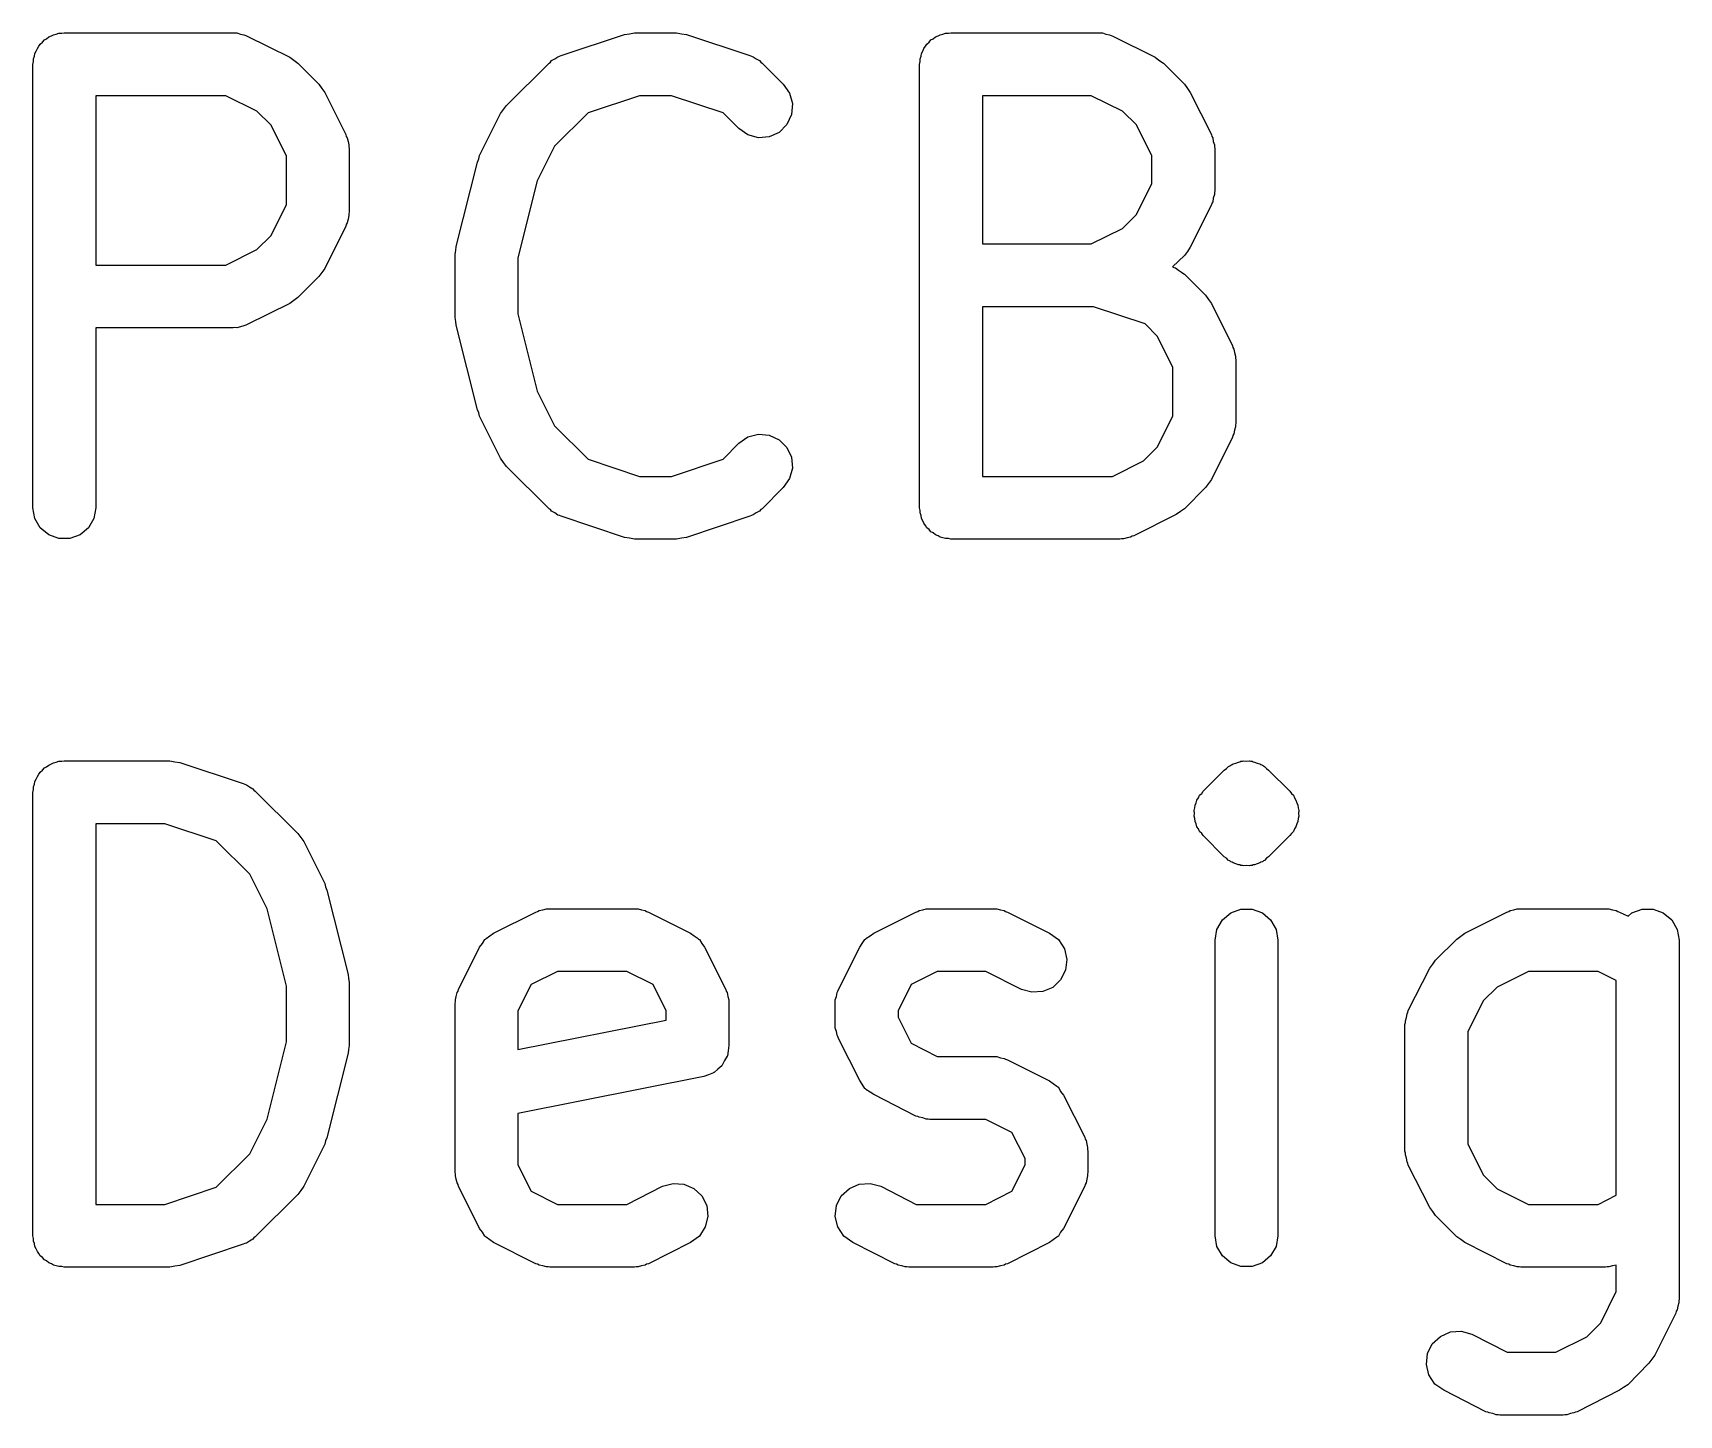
# Model space of a CAD drawing. Extents: x 95 to 242, y -111 to -101.
# Drawn here: x 195.463 to 199.919, y -107.582 to -103.842 of the extents above; entities that cross this region are included whole.
import ezdxf

# ---------------------------------------------------------------- set-up
doc = ezdxf.new("R2010")
doc.units = 0
doc.header["$MEASUREMENT"] = 0
doc.layers.add('BLACK', color=7, linetype='CONTINUOUS')

msp = doc.modelspace()

# ---------------------------------------------------------------- linework, layer by layer
at = {"layer": 'Black'}
for p, q in [((195.483, -103.872), (195.489, -103.867)), ((195.489, -103.867), (195.494, -103.861)), ((195.494, -103.861), (195.5, -103.858)), ((195.5, -103.858), (195.506, -103.853)), ((195.506, -103.853), (195.513, -103.85)), ((195.513, -103.85), (195.519, -103.847)), ((195.519, -103.847), (195.526, -103.845)), ((195.526, -103.845), (195.533, -103.843)), ((195.533, -103.843), (195.541, -103.843)), ((195.541, -103.843), (195.548, -103.842)), ((195.548, -103.842), (196.005, -103.842)), ((196.005, -103.842), (196.01, -103.842)), ((196.01, -103.842), (196.015, -103.842)), ((196.015, -103.842), (196.025, -103.845)), ((196.025, -103.845), (196.034, -103.847)), ((196.034, -103.847), (196.039, -103.849)), ((196.039, -103.849), (196.043, -103.851)), ((196.043, -103.851), (196.158, -103.908)), ((196.893, -103.903), (197.064, -103.846)), ((197.064, -103.846), (197.078, -103.844)), ((197.078, -103.844), (197.091, -103.842)), ((197.091, -103.842), (197.205, -103.842)), ((197.205, -103.842), (197.219, -103.844)), ((197.219, -103.844), (197.232, -103.846)), ((197.232, -103.846), (197.404, -103.903)), ((197.883, -103.872), (197.889, -103.867)), ((197.889, -103.867), (197.894, -103.861)), ((197.894, -103.861), (197.9, -103.858)), ((197.9, -103.858), (197.906, -103.853)), ((197.906, -103.853), (197.913, -103.85)), ((197.913, -103.85), (197.919, -103.847)), ((197.919, -103.847), (197.926, -103.845)), ((197.926, -103.845), (197.933, -103.843)), ((197.933, -103.843), (197.941, -103.843)), ((197.941, -103.843), (197.948, -103.842)), ((197.948, -103.842), (198.348, -103.842)), ((198.348, -103.842), (198.353, -103.842)), ((198.353, -103.842), (198.358, -103.842)), ((198.358, -103.842), (198.367, -103.845)), ((198.367, -103.845), (198.377, -103.847)), ((198.377, -103.847), (198.382, -103.849)), ((198.382, -103.849), (198.386, -103.851)), ((198.386, -103.851), (198.501, -103.908)), ((195.465, -103.912), (195.467, -103.905)), ((195.465, -103.919), (195.465, -103.912)), ((195.467, -103.905), (195.468, -103.898)), ((195.468, -103.898), (195.472, -103.891)), ((195.472, -103.891), (195.475, -103.884)), ((195.475, -103.884), (195.479, -103.878)), ((195.479, -103.878), (195.483, -103.872)), ((196.158, -103.908), (196.169, -103.916)), ((196.867, -103.917), (196.876, -103.912)), ((196.876, -103.912), (196.884, -103.907)), ((196.884, -103.907), (196.888, -103.905)), ((196.888, -103.905), (196.893, -103.903)), ((197.404, -103.903), (197.408, -103.905)), ((197.408, -103.905), (197.413, -103.907)), ((197.413, -103.907), (197.421, -103.912)), ((197.421, -103.912), (197.43, -103.917)), ((197.865, -103.912), (197.867, -103.905)), ((197.865, -103.919), (197.865, -103.912)), ((197.867, -103.905), (197.868, -103.898)), ((197.868, -103.898), (197.872, -103.891)), ((197.872, -103.891), (197.875, -103.884)), ((197.875, -103.884), (197.879, -103.878)), ((197.879, -103.878), (197.883, -103.872)), ((198.501, -103.908), (198.511, -103.916)), ((195.463, -103.927), (195.465, -103.919)), ((195.463, -105.127), (195.463, -103.927)), ((196.169, -103.916), (196.18, -103.924)), ((196.18, -103.924), (196.237, -103.981)), ((196.745, -104.038), (196.86, -103.924)), ((196.86, -103.924), (196.864, -103.921)), ((196.864, -103.921), (196.867, -103.917)), ((197.43, -103.917), (197.433, -103.921)), ((197.433, -103.921), (197.437, -103.924)), ((197.437, -103.924), (197.494, -103.981)), ((197.863, -103.927), (197.865, -103.919)), ((197.863, -105.127), (197.863, -103.927)), ((198.511, -103.916), (198.523, -103.924)), ((198.523, -103.924), (198.58, -103.981)), ((196.237, -103.981), (196.245, -103.992)), ((196.245, -103.992), (196.253, -104.003)), ((196.253, -104.003), (196.31, -104.117)), ((197.494, -103.981), (197.511, -104.005)), ((198.58, -103.981), (198.588, -103.992)), ((198.588, -103.992), (198.596, -104.003)), ((198.596, -104.003), (198.653, -104.117)), ((195.633, -104.012), (195.633, -104.47)), ((195.985, -104.012), (195.633, -104.012)), ((196.069, -104.054), (195.985, -104.012)), ((196.737, -104.049), (196.745, -104.038)), ((197.105, -104.012), (196.966, -104.058)), ((197.192, -104.012), (197.105, -104.012)), ((197.331, -104.058), (197.192, -104.012)), ((197.511, -104.005), (197.519, -104.033)), ((197.519, -104.033), (197.516, -104.063)), ((198.033, -104.012), (198.033, -104.413)), ((198.328, -104.012), (198.033, -104.012)), ((198.412, -104.054), (198.328, -104.012)), ((196.107, -104.091), (196.069, -104.054)), ((196.149, -104.175), (196.107, -104.091)), ((196.672, -104.174), (196.729, -104.06)), ((196.729, -104.06), (196.737, -104.049)), ((196.966, -104.058), (196.875, -104.148)), ((197.374, -104.101), (197.331, -104.058)), ((197.504, -104.09), (197.483, -104.111)), ((197.516, -104.063), (197.504, -104.09)), ((198.45, -104.091), (198.412, -104.054)), ((198.492, -104.175), (198.45, -104.091)), ((196.31, -104.117), (196.311, -104.122)), ((196.311, -104.122), (196.314, -104.126)), ((196.314, -104.126), (196.316, -104.136)), ((196.316, -104.136), (196.318, -104.145)), ((197.398, -104.118), (197.374, -104.101)), ((197.427, -104.126), (197.398, -104.118)), ((197.456, -104.123), (197.427, -104.126)), ((197.483, -104.111), (197.456, -104.123)), ((198.653, -104.117), (198.654, -104.122)), ((198.654, -104.122), (198.657, -104.126)), ((198.657, -104.126), (198.658, -104.136)), ((198.658, -104.136), (198.661, -104.145)), ((196.149, -104.307), (196.149, -104.175)), ((196.318, -104.145), (196.318, -104.15)), ((196.318, -104.15), (196.319, -104.155)), ((196.319, -104.155), (196.319, -104.327)), ((196.67, -104.183), (196.672, -104.174)), ((196.875, -104.148), (196.828, -104.242)), ((198.492, -104.249), (198.492, -104.175)), ((198.661, -104.145), (198.661, -104.15)), ((198.661, -104.15), (198.662, -104.155)), ((198.662, -104.155), (198.662, -104.269)), ((196.609, -104.42), (196.666, -104.192)), ((196.666, -104.192), (196.67, -104.183)), ((196.828, -104.242), (196.776, -104.451)), ((198.45, -104.333), (198.492, -104.249)), ((198.662, -104.269), (198.661, -104.274)), ((196.107, -104.391), (196.149, -104.307)), ((198.653, -104.307), (198.596, -104.422)), ((198.654, -104.303), (198.653, -104.307)), ((198.657, -104.299), (198.654, -104.303)), ((198.658, -104.289), (198.657, -104.299)), ((198.661, -104.279), (198.658, -104.289)), ((198.661, -104.274), (198.661, -104.279)), ((196.314, -104.356), (196.311, -104.36)), ((196.316, -104.346), (196.314, -104.356)), ((196.318, -104.336), (196.316, -104.346)), ((196.319, -104.327), (196.318, -104.331)), ((196.318, -104.331), (196.318, -104.336)), ((198.412, -104.371), (198.45, -104.333)), ((196.069, -104.428), (196.107, -104.391)), ((196.31, -104.365), (196.253, -104.479)), ((196.311, -104.36), (196.31, -104.365)), ((198.328, -104.413), (198.412, -104.371)), ((195.985, -104.47), (196.069, -104.428)), ((196.606, -104.441), (196.608, -104.431)), ((196.606, -104.612), (196.606, -104.441)), ((196.608, -104.431), (196.609, -104.42)), ((198.033, -104.413), (198.328, -104.413)), ((198.58, -104.444), (198.548, -104.475)), ((198.588, -104.433), (198.58, -104.444)), ((198.596, -104.422), (198.588, -104.433)), ((195.633, -104.47), (195.985, -104.47)), ((196.245, -104.49), (196.237, -104.501)), ((196.253, -104.479), (196.245, -104.49)), ((196.776, -104.451), (196.776, -104.602)), ((198.548, -104.475), (198.551, -104.477)), ((198.551, -104.477), (198.556, -104.478)), ((198.556, -104.478), (198.564, -104.484)), ((198.564, -104.484), (198.572, -104.489)), ((198.572, -104.489), (198.576, -104.492)), ((198.576, -104.492), (198.58, -104.495)), ((196.237, -104.501), (196.18, -104.558)), ((198.58, -104.495), (198.637, -104.552)), ((196.158, -104.574), (196.043, -104.631)), ((196.169, -104.566), (196.158, -104.574)), ((196.18, -104.558), (196.169, -104.566)), ((198.637, -104.552), (198.645, -104.563)), ((198.645, -104.563), (198.653, -104.574)), ((198.653, -104.574), (198.71, -104.689)), ((196.608, -104.623), (196.606, -104.612)), ((196.609, -104.633), (196.608, -104.623)), ((196.776, -104.602), (196.828, -104.811)), ((198.033, -104.583), (198.033, -105.042)), ((198.334, -104.583), (198.033, -104.583)), ((198.474, -104.629), (198.334, -104.583)), ((196.005, -104.64), (195.633, -104.64)), ((195.633, -104.64), (195.633, -105.127)), ((196.01, -104.639), (196.005, -104.64)), ((196.015, -104.64), (196.01, -104.639)), ((196.025, -104.637), (196.015, -104.64)), ((196.034, -104.635), (196.025, -104.637)), ((196.039, -104.633), (196.034, -104.635)), ((196.043, -104.631), (196.039, -104.633)), ((196.666, -104.862), (196.609, -104.633)), ((198.507, -104.663), (198.474, -104.629)), ((198.549, -104.747), (198.507, -104.663)), ((198.71, -104.689), (198.711, -104.693)), ((198.711, -104.693), (198.714, -104.698)), ((198.714, -104.698), (198.716, -104.707)), ((198.716, -104.707), (198.718, -104.717)), ((198.549, -104.878), (198.549, -104.747)), ((198.718, -104.717), (198.718, -104.722)), ((198.718, -104.722), (198.719, -104.727)), ((198.719, -104.727), (198.719, -104.898)), ((196.828, -104.811), (196.875, -104.905)), ((196.67, -104.87), (196.666, -104.862)), ((196.672, -104.879), (196.67, -104.87)), ((196.729, -104.993), (196.672, -104.879)), ((198.507, -104.962), (198.549, -104.878)), ((196.875, -104.905), (196.966, -104.995)), ((197.374, -104.952), (197.398, -104.935)), ((197.398, -104.935), (197.427, -104.928)), ((197.427, -104.928), (197.456, -104.93)), ((197.456, -104.93), (197.483, -104.943)), ((198.71, -104.936), (198.653, -105.05)), ((198.711, -104.931), (198.71, -104.936)), ((198.714, -104.927), (198.711, -104.931)), ((198.716, -104.917), (198.714, -104.927)), ((198.718, -104.908), (198.716, -104.917)), ((198.719, -104.898), (198.718, -104.903)), ((198.718, -104.903), (198.718, -104.908)), ((197.331, -104.995), (197.374, -104.952)), ((197.483, -104.943), (197.504, -104.964)), ((197.504, -104.964), (197.516, -104.99)), ((198.469, -105), (198.507, -104.962)), ((196.737, -105.004), (196.729, -104.993)), ((196.745, -105.015), (196.737, -105.004)), ((196.86, -105.13), (196.745, -105.015)), ((196.966, -104.995), (197.105, -105.042)), ((197.192, -105.042), (197.331, -104.995)), ((197.519, -105.02), (197.511, -105.048)), ((197.516, -104.99), (197.519, -105.02)), ((198.385, -105.042), (198.469, -105)), ((197.105, -105.042), (197.192, -105.042)), ((197.494, -105.072), (197.437, -105.13)), ((197.511, -105.048), (197.494, -105.072)), ((198.033, -105.042), (198.385, -105.042)), ((198.637, -105.072), (198.58, -105.13)), ((198.645, -105.061), (198.637, -105.072)), ((198.653, -105.05), (198.645, -105.061)), ((195.468, -105.156), (195.463, -105.127)), ((195.483, -105.181), (195.468, -105.156)), ((195.628, -105.156), (195.613, -105.181)), ((195.633, -105.127), (195.628, -105.156)), ((196.864, -105.132), (196.86, -105.13)), ((196.867, -105.136), (196.864, -105.132)), ((196.876, -105.141), (196.867, -105.136)), ((196.884, -105.147), (196.876, -105.141)), ((196.888, -105.148), (196.884, -105.147)), ((196.893, -105.15), (196.888, -105.148)), ((197.064, -105.207), (196.893, -105.15)), ((197.404, -105.15), (197.232, -105.207)), ((197.408, -105.148), (197.404, -105.15)), ((197.413, -105.146), (197.408, -105.148)), ((197.421, -105.141), (197.413, -105.146)), ((197.43, -105.136), (197.421, -105.141)), ((197.433, -105.132), (197.43, -105.136)), ((197.437, -105.13), (197.433, -105.132)), ((197.865, -105.134), (197.863, -105.127)), ((197.865, -105.141), (197.865, -105.134)), ((197.867, -105.148), (197.865, -105.141)), ((197.868, -105.156), (197.867, -105.148)), ((197.872, -105.162), (197.868, -105.156)), ((198.558, -105.145), (198.443, -105.203)), ((198.569, -105.137), (198.558, -105.145)), ((198.58, -105.13), (198.569, -105.137)), ((195.506, -105.2), (195.483, -105.181)), ((195.533, -105.21), (195.506, -105.2)), ((195.591, -105.2), (195.563, -105.21)), ((195.613, -105.181), (195.591, -105.2)), ((197.875, -105.169), (197.872, -105.162)), ((197.879, -105.175), (197.875, -105.169)), ((197.883, -105.181), (197.879, -105.175)), ((197.889, -105.186), (197.883, -105.181)), ((197.894, -105.192), (197.889, -105.186)), ((197.9, -105.195), (197.894, -105.192)), ((197.906, -105.2), (197.9, -105.195)), ((197.913, -105.203), (197.906, -105.2)), ((197.919, -105.206), (197.913, -105.203)), ((197.926, -105.208), (197.919, -105.206)), ((198.434, -105.206), (198.425, -105.208)), ((198.439, -105.204), (198.434, -105.206)), ((198.443, -105.203), (198.439, -105.204)), ((195.563, -105.21), (195.533, -105.21)), ((197.078, -105.209), (197.064, -105.207)), ((197.091, -105.212), (197.078, -105.209)), ((197.205, -105.212), (197.091, -105.212)), ((197.219, -105.209), (197.205, -105.212)), ((197.232, -105.207), (197.219, -105.209)), ((197.933, -105.21), (197.926, -105.208)), ((197.941, -105.21), (197.933, -105.21)), ((197.948, -105.212), (197.941, -105.21)), ((198.405, -105.212), (197.948, -105.212)), ((198.41, -105.211), (198.405, -105.212)), ((198.415, -105.211), (198.41, -105.211)), ((198.425, -105.208), (198.415, -105.211)), ((195.494, -105.831), (195.5, -105.828)), ((195.5, -105.828), (195.506, -105.823)), ((195.506, -105.823), (195.513, -105.82)), ((195.513, -105.82), (195.519, -105.817)), ((195.519, -105.817), (195.526, -105.815)), ((195.526, -105.815), (195.533, -105.813)), ((195.533, -105.813), (195.541, -105.813)), ((195.541, -105.813), (195.548, -105.812)), ((195.548, -105.812), (195.834, -105.812)), ((195.834, -105.812), (195.847, -105.814)), ((195.847, -105.814), (195.861, -105.816)), ((195.861, -105.816), (196.032, -105.873)), ((198.694, -105.832), (198.699, -105.827)), ((198.699, -105.827), (198.703, -105.825)), ((198.703, -105.825), (198.706, -105.823)), ((198.706, -105.823), (198.709, -105.822)), ((198.709, -105.822), (198.712, -105.82)), ((198.712, -105.82), (198.719, -105.818)), ((198.719, -105.818), (198.726, -105.815)), ((198.726, -105.815), (198.73, -105.814)), ((198.73, -105.814), (198.733, -105.813)), ((198.733, -105.813), (198.737, -105.813)), ((198.737, -105.813), (198.741, -105.812)), ((198.741, -105.812), (198.748, -105.813)), ((198.748, -105.813), (198.756, -105.812)), ((198.756, -105.812), (198.759, -105.813)), ((198.759, -105.813), (198.763, -105.813)), ((198.763, -105.813), (198.766, -105.814)), ((198.766, -105.814), (198.77, -105.815)), ((198.77, -105.815), (198.777, -105.818)), ((198.777, -105.818), (198.784, -105.82)), ((198.784, -105.82), (198.787, -105.822)), ((198.787, -105.822), (198.791, -105.823)), ((198.791, -105.823), (198.794, -105.825)), ((198.794, -105.825), (198.797, -105.827)), ((198.797, -105.827), (198.802, -105.832)), ((195.467, -105.875), (195.468, -105.868)), ((195.468, -105.868), (195.472, -105.861)), ((195.472, -105.861), (195.475, -105.854)), ((195.475, -105.854), (195.479, -105.848)), ((195.479, -105.848), (195.483, -105.842)), ((195.483, -105.842), (195.489, -105.837)), ((195.489, -105.837), (195.494, -105.831)), ((196.032, -105.873), (196.037, -105.875)), ((198.631, -105.894), (198.688, -105.837)), ((198.688, -105.837), (198.694, -105.832)), ((198.802, -105.832), (198.808, -105.837)), ((198.808, -105.837), (198.865, -105.894)), ((195.463, -105.897), (195.465, -105.889)), ((195.463, -107.097), (195.463, -105.897)), ((195.465, -105.882), (195.467, -105.875)), ((195.465, -105.889), (195.465, -105.882)), ((196.037, -105.875), (196.041, -105.877)), ((196.041, -105.877), (196.049, -105.882)), ((196.049, -105.882), (196.058, -105.887)), ((196.058, -105.887), (196.061, -105.891)), ((196.061, -105.891), (196.065, -105.894)), ((196.065, -105.894), (196.18, -106.008)), ((198.612, -105.925), (198.614, -105.918)), ((198.614, -105.918), (198.618, -105.912)), ((198.618, -105.912), (198.621, -105.905)), ((198.621, -105.905), (198.627, -105.9)), ((198.627, -105.9), (198.631, -105.894)), ((198.865, -105.894), (198.87, -105.9)), ((198.87, -105.9), (198.875, -105.905)), ((198.875, -105.905), (198.878, -105.912)), ((198.878, -105.912), (198.882, -105.918)), ((198.882, -105.918), (198.884, -105.925)), ((198.606, -105.946), (198.608, -105.939)), ((198.607, -105.954), (198.606, -105.946)), ((198.606, -105.961), (198.607, -105.954)), ((198.608, -105.968), (198.606, -105.961)), ((198.608, -105.939), (198.609, -105.932)), ((198.609, -105.932), (198.612, -105.925)), ((198.884, -105.925), (198.887, -105.932)), ((198.887, -105.932), (198.888, -105.939)), ((198.888, -105.939), (198.89, -105.946)), ((198.89, -105.961), (198.888, -105.968)), ((198.89, -105.946), (198.889, -105.954)), ((198.889, -105.954), (198.89, -105.961)), ((195.633, -105.982), (195.633, -107.012)), ((195.82, -105.982), (195.633, -105.982)), ((195.959, -106.028), (195.82, -105.982)), ((196.18, -106.008), (196.188, -106.019)), ((198.609, -105.976), (198.608, -105.968)), ((198.612, -105.982), (198.609, -105.976)), ((198.614, -105.99), (198.612, -105.982)), ((198.618, -105.996), (198.614, -105.99)), ((198.621, -106.003), (198.618, -105.996)), ((198.627, -106.008), (198.621, -106.003)), ((198.631, -106.014), (198.627, -106.008)), ((198.87, -106.008), (198.865, -106.014)), ((198.875, -106.003), (198.87, -106.008)), ((198.878, -105.996), (198.875, -106.003)), ((198.882, -105.99), (198.878, -105.996)), ((198.884, -105.982), (198.882, -105.99)), ((198.887, -105.976), (198.884, -105.982)), ((198.888, -105.968), (198.887, -105.976)), ((196.05, -106.118), (195.959, -106.028)), ((196.188, -106.019), (196.196, -106.03)), ((196.196, -106.03), (196.253, -106.144)), ((198.688, -106.071), (198.631, -106.014)), ((198.865, -106.014), (198.808, -106.071)), ((198.694, -106.075), (198.688, -106.071)), ((198.699, -106.081), (198.694, -106.075)), ((198.703, -106.082), (198.699, -106.081)), ((198.706, -106.085), (198.703, -106.082)), ((198.709, -106.086), (198.706, -106.085)), ((198.712, -106.088), (198.709, -106.086)), ((198.719, -106.09), (198.712, -106.088)), ((198.726, -106.093), (198.719, -106.09)), ((198.73, -106.093), (198.726, -106.093)), ((198.733, -106.095), (198.73, -106.093)), ((198.737, -106.095), (198.733, -106.095)), ((198.741, -106.096), (198.737, -106.095)), ((198.748, -106.095), (198.741, -106.096)), ((198.756, -106.096), (198.748, -106.095)), ((198.759, -106.095), (198.756, -106.096)), ((198.763, -106.095), (198.759, -106.095)), ((198.766, -106.093), (198.763, -106.095)), ((198.77, -106.093), (198.766, -106.093)), ((198.777, -106.09), (198.77, -106.093)), ((198.784, -106.088), (198.777, -106.09)), ((198.787, -106.086), (198.784, -106.088)), ((198.791, -106.085), (198.787, -106.086)), ((198.794, -106.082), (198.791, -106.085)), ((198.797, -106.081), (198.794, -106.082)), ((198.802, -106.075), (198.797, -106.081)), ((198.808, -106.071), (198.802, -106.075)), ((196.097, -106.212), (196.05, -106.118)), ((196.253, -106.144), (196.255, -106.153)), ((196.255, -106.153), (196.259, -106.162)), ((196.259, -106.162), (196.316, -106.39)), ((196.149, -106.421), (196.097, -106.212)), ((196.71, -106.278), (196.824, -106.221)), ((196.824, -106.221), (196.829, -106.219)), ((196.829, -106.219), (196.833, -106.217)), ((196.833, -106.217), (196.843, -106.215)), ((196.843, -106.215), (196.853, -106.212)), ((196.853, -106.212), (196.858, -106.212)), ((196.858, -106.212), (196.862, -106.212)), ((196.862, -106.212), (197.091, -106.212)), ((197.091, -106.212), (197.096, -106.212)), ((197.096, -106.212), (197.101, -106.212)), ((197.101, -106.212), (197.11, -106.215)), ((197.11, -106.215), (197.12, -106.217)), ((197.12, -106.217), (197.124, -106.219)), ((197.124, -106.219), (197.129, -106.221)), ((197.129, -106.221), (197.243, -106.278)), ((197.739, -106.278), (197.853, -106.221)), ((197.853, -106.221), (197.858, -106.219)), ((197.858, -106.219), (197.862, -106.217)), ((197.862, -106.217), (197.872, -106.215)), ((197.872, -106.215), (197.881, -106.212)), ((197.881, -106.212), (197.886, -106.212)), ((197.886, -106.212), (197.891, -106.212)), ((197.891, -106.212), (198.062, -106.212)), ((198.062, -106.212), (198.067, -106.212)), ((198.067, -106.212), (198.072, -106.212)), ((198.072, -106.212), (198.082, -106.215)), ((198.082, -106.215), (198.092, -106.217)), ((198.092, -106.217), (198.096, -106.219)), ((198.096, -106.219), (198.101, -106.221)), ((198.101, -106.221), (198.215, -106.278)), ((198.683, -106.242), (198.706, -106.223)), ((198.706, -106.223), (198.733, -106.213)), ((198.733, -106.213), (198.763, -106.213)), ((198.763, -106.213), (198.791, -106.223)), ((198.791, -106.223), (198.813, -106.242)), ((199.339, -106.278), (199.453, -106.221)), ((199.453, -106.221), (199.458, -106.219)), ((199.458, -106.219), (199.462, -106.217)), ((199.462, -106.217), (199.472, -106.215)), ((199.472, -106.215), (199.481, -106.212)), ((199.481, -106.212), (199.486, -106.212)), ((199.486, -106.212), (199.491, -106.212)), ((199.491, -106.212), (199.72, -106.212)), ((199.72, -106.212), (199.724, -106.212)), ((199.724, -106.212), (199.729, -106.212)), ((199.729, -106.212), (199.739, -106.215)), ((199.739, -106.215), (199.749, -106.217)), ((199.749, -106.217), (199.753, -106.219)), ((199.753, -106.219), (199.758, -106.221)), ((199.758, -106.221), (199.781, -106.232)), ((199.781, -106.232), (199.791, -106.223)), ((199.791, -106.223), (199.819, -106.213)), ((199.819, -106.213), (199.849, -106.213)), ((199.849, -106.213), (199.876, -106.223)), ((199.876, -106.223), (199.899, -106.242)), ((198.663, -106.297), (198.668, -106.268)), ((198.668, -106.268), (198.683, -106.242)), ((198.813, -106.242), (198.828, -106.268)), ((198.828, -106.268), (198.833, -106.297)), ((199.899, -106.242), (199.914, -106.268)), ((199.914, -106.268), (199.919, -106.297)), ((196.615, -106.43), (196.672, -106.316)), ((196.672, -106.316), (196.68, -106.306)), ((196.68, -106.306), (196.686, -106.295)), ((196.686, -106.295), (196.688, -106.294)), ((196.688, -106.294), (196.69, -106.292)), ((196.69, -106.292), (196.7, -106.285)), ((196.7, -106.285), (196.71, -106.278)), ((197.243, -106.278), (197.253, -106.285)), ((197.253, -106.285), (197.264, -106.292)), ((197.264, -106.292), (197.265, -106.294)), ((197.265, -106.294), (197.267, -106.295)), ((197.267, -106.295), (197.274, -106.306)), ((197.274, -106.306), (197.281, -106.316)), ((197.281, -106.316), (197.339, -106.43)), ((197.644, -106.43), (197.701, -106.316)), ((197.701, -106.316), (197.708, -106.306)), ((197.708, -106.306), (197.715, -106.295)), ((197.715, -106.295), (197.717, -106.294)), ((197.717, -106.294), (197.718, -106.292)), ((197.718, -106.292), (197.729, -106.285)), ((197.729, -106.285), (197.739, -106.278)), ((198.215, -106.278), (198.239, -106.295)), ((198.239, -106.295), (198.255, -106.32)), ((198.255, -106.32), (198.262, -106.349)), ((198.663, -107.097), (198.663, -106.297)), ((198.833, -106.297), (198.833, -107.097)), ((199.26, -106.351), (199.317, -106.294)), ((199.317, -106.294), (199.328, -106.286)), ((199.328, -106.286), (199.339, -106.278)), ((199.919, -106.297), (199.919, -107.268)), ((198.262, -106.349), (198.258, -106.378)), ((199.244, -106.373), (199.252, -106.362)), ((199.252, -106.362), (199.26, -106.351)), ((196.316, -106.39), (196.317, -106.401)), ((196.317, -106.401), (196.319, -106.411)), ((196.883, -106.382), (196.812, -106.417)), ((197.071, -106.382), (196.883, -106.382)), ((197.142, -106.417), (197.071, -106.382)), ((197.911, -106.382), (197.84, -106.417)), ((198.042, -106.382), (197.911, -106.382)), ((198.139, -106.43), (198.042, -106.382)), ((198.245, -106.404), (198.224, -106.425)), ((198.258, -106.378), (198.245, -106.404)), ((199.186, -106.487), (199.244, -106.373)), ((199.511, -106.382), (199.427, -106.424)), ((199.7, -106.382), (199.511, -106.382)), ((199.749, -106.406), (199.7, -106.382)), ((199.749, -106.987), (199.749, -106.406)), ((196.149, -106.572), (196.149, -106.421)), ((196.319, -106.411), (196.319, -106.582)), ((196.607, -106.458), (196.609, -106.449)), ((196.609, -106.449), (196.611, -106.439)), ((196.611, -106.439), (196.614, -106.435)), ((196.614, -106.435), (196.615, -106.43)), ((196.812, -106.417), (196.776, -106.488)), ((197.177, -106.488), (197.142, -106.417)), ((197.339, -106.43), (197.34, -106.435)), ((197.34, -106.435), (197.342, -106.439)), ((197.342, -106.439), (197.344, -106.449)), ((197.344, -106.449), (197.347, -106.458)), ((197.635, -106.458), (197.638, -106.449)), ((197.638, -106.449), (197.64, -106.439)), ((197.64, -106.439), (197.642, -106.435)), ((197.642, -106.435), (197.644, -106.43)), ((197.84, -106.417), (197.805, -106.488)), ((198.167, -106.438), (198.139, -106.43)), ((198.197, -106.436), (198.167, -106.438)), ((198.224, -106.425), (198.197, -106.436)), ((199.427, -106.424), (199.389, -106.461)), ((196.606, -106.468), (196.607, -106.463)), ((196.606, -106.925), (196.606, -106.468)), ((196.607, -106.463), (196.607, -106.458)), ((196.776, -106.488), (196.776, -106.593)), ((197.177, -106.513), (197.177, -106.488)), ((197.347, -106.458), (197.347, -106.463)), ((197.347, -106.463), (197.347, -106.468)), ((197.347, -106.468), (197.347, -106.582)), ((197.635, -106.463), (197.635, -106.458)), ((197.635, -106.468), (197.635, -106.463)), ((197.635, -106.525), (197.635, -106.468)), ((197.805, -106.488), (197.805, -106.505)), ((199.181, -106.506), (199.183, -106.496)), ((199.183, -106.496), (199.185, -106.492)), ((199.185, -106.492), (199.186, -106.487)), ((199.389, -106.461), (199.347, -106.545)), ((196.776, -106.593), (197.177, -106.513)), ((197.635, -106.53), (197.635, -106.525)), ((197.635, -106.535), (197.635, -106.53)), ((197.638, -106.544), (197.635, -106.535)), ((197.805, -106.505), (197.84, -106.576)), ((199.177, -106.525), (199.178, -106.52)), ((199.177, -106.868), (199.177, -106.525)), ((199.178, -106.515), (199.181, -106.506)), ((199.178, -106.52), (199.178, -106.515)), ((196.097, -106.781), (196.149, -106.572)), ((196.319, -106.582), (196.317, -106.593)), ((197.347, -106.582), (197.345, -106.596)), ((197.64, -106.554), (197.638, -106.544)), ((197.642, -106.558), (197.64, -106.554)), ((197.644, -106.563), (197.642, -106.558)), ((197.701, -106.677), (197.644, -106.563)), ((197.84, -106.576), (197.911, -106.612)), ((199.347, -106.545), (199.347, -106.848)), ((196.316, -106.603), (196.259, -106.832)), ((196.317, -106.593), (196.316, -106.603)), ((197.335, -106.623), (197.329, -106.635)), ((197.342, -106.611), (197.335, -106.623)), ((197.343, -106.61), (197.342, -106.611)), ((197.345, -106.596), (197.343, -106.61)), ((197.343, -106.61), (197.343, -106.61)), ((197.911, -106.612), (198.062, -106.612)), ((198.062, -106.612), (198.067, -106.612)), ((198.067, -106.612), (198.072, -106.612)), ((198.072, -106.612), (198.082, -106.615)), ((198.082, -106.615), (198.092, -106.617)), ((198.092, -106.617), (198.096, -106.619)), ((198.096, -106.619), (198.101, -106.621)), ((198.101, -106.621), (198.215, -106.678)), ((197.279, -106.666), (196.776, -106.766)), ((197.292, -106.661), (197.279, -106.666)), ((197.305, -106.656), (197.292, -106.661)), ((197.306, -106.655), (197.305, -106.656)), ((197.307, -106.655), (197.306, -106.655)), ((197.317, -106.646), (197.307, -106.655)), ((197.328, -106.637), (197.317, -106.646)), ((197.329, -106.635), (197.328, -106.636)), ((197.328, -106.636), (197.328, -106.637)), ((197.708, -106.687), (197.701, -106.677)), ((197.715, -106.698), (197.708, -106.687)), ((197.717, -106.699), (197.715, -106.698)), ((197.718, -106.701), (197.717, -106.699)), ((197.729, -106.708), (197.718, -106.701)), ((197.739, -106.715), (197.729, -106.708)), ((197.853, -106.773), (197.739, -106.715)), ((198.215, -106.678), (198.225, -106.685)), ((198.225, -106.685), (198.235, -106.692)), ((198.235, -106.692), (198.237, -106.694)), ((198.237, -106.694), (198.239, -106.695)), ((198.239, -106.695), (198.245, -106.706)), ((198.245, -106.706), (198.253, -106.716)), ((198.253, -106.716), (198.31, -106.83)), ((196.05, -106.875), (196.097, -106.781)), ((196.776, -106.766), (196.776, -106.905)), ((197.858, -106.774), (197.853, -106.773)), ((197.862, -106.776), (197.858, -106.774)), ((197.872, -106.778), (197.862, -106.776)), ((197.881, -106.781), (197.872, -106.778)), ((197.886, -106.781), (197.881, -106.781)), ((197.891, -106.782), (197.886, -106.781)), ((198.042, -106.782), (197.891, -106.782)), ((198.113, -106.817), (198.042, -106.782)), ((196.253, -106.849), (196.196, -106.963)), ((196.255, -106.84), (196.253, -106.849)), ((196.259, -106.832), (196.255, -106.84)), ((198.149, -106.888), (198.113, -106.817)), ((198.31, -106.83), (198.311, -106.835)), ((198.311, -106.835), (198.314, -106.839)), ((198.314, -106.839), (198.316, -106.849)), ((198.316, -106.849), (198.318, -106.858)), ((199.347, -106.848), (199.389, -106.932)), ((195.959, -106.965), (196.05, -106.875)), ((198.149, -106.905), (198.149, -106.888)), ((198.318, -106.858), (198.318, -106.863)), ((198.318, -106.863), (198.319, -106.868)), ((198.319, -106.868), (198.319, -106.925)), ((199.178, -106.873), (199.177, -106.868)), ((199.178, -106.878), (199.178, -106.873)), ((199.181, -106.887), (199.178, -106.878)), ((199.183, -106.897), (199.181, -106.887)), ((199.185, -106.901), (199.183, -106.897)), ((196.607, -106.93), (196.606, -106.925)), ((196.607, -106.935), (196.607, -106.93)), ((196.609, -106.944), (196.607, -106.935)), ((196.611, -106.954), (196.609, -106.944)), ((196.776, -106.905), (196.812, -106.976)), ((198.113, -106.976), (198.149, -106.905)), ((198.316, -106.944), (198.314, -106.954)), ((198.318, -106.935), (198.316, -106.944)), ((198.319, -106.925), (198.318, -106.93)), ((198.318, -106.93), (198.318, -106.935)), ((199.186, -106.906), (199.185, -106.901)), ((199.244, -107.02), (199.186, -106.906)), ((199.389, -106.932), (199.427, -106.97)), ((195.82, -107.012), (195.959, -106.965)), ((196.18, -106.985), (196.065, -107.1)), ((196.188, -106.974), (196.18, -106.985)), ((196.196, -106.963), (196.188, -106.974)), ((196.614, -106.958), (196.611, -106.954)), ((196.615, -106.963), (196.614, -106.958)), ((196.672, -107.077), (196.615, -106.963)), ((196.812, -106.976), (196.883, -107.012)), ((197.071, -107.012), (197.167, -106.963)), ((197.167, -106.963), (197.196, -106.955)), ((197.196, -106.955), (197.225, -106.957)), ((197.225, -106.957), (197.252, -106.969)), ((197.252, -106.969), (197.274, -106.989)), ((197.651, -106.989), (197.673, -106.969)), ((197.673, -106.969), (197.7, -106.957)), ((197.7, -106.957), (197.729, -106.955)), ((197.729, -106.955), (197.758, -106.963)), ((197.758, -106.963), (197.854, -107.012)), ((198.042, -107.012), (198.113, -106.976)), ((198.31, -106.963), (198.253, -107.077)), ((198.311, -106.958), (198.31, -106.963)), ((198.314, -106.954), (198.311, -106.958)), ((199.427, -106.97), (199.511, -107.012)), ((199.7, -107.012), (199.749, -106.987)), ((195.633, -107.012), (195.82, -107.012)), ((196.883, -107.012), (197.071, -107.012)), ((197.274, -106.989), (197.287, -107.015)), ((197.287, -107.015), (197.29, -107.045)), ((197.635, -107.045), (197.638, -107.015)), ((197.638, -107.015), (197.651, -106.989)), ((197.854, -107.012), (198.042, -107.012)), ((199.252, -107.031), (199.244, -107.02)), ((199.26, -107.042), (199.252, -107.031)), ((199.511, -107.012), (199.7, -107.012)), ((196.68, -107.087), (196.672, -107.077)), ((197.283, -107.073), (197.267, -107.098)), ((197.29, -107.045), (197.283, -107.073)), ((197.642, -107.073), (197.635, -107.045)), ((197.658, -107.098), (197.642, -107.073)), ((198.253, -107.077), (198.245, -107.087)), ((199.317, -107.1), (199.26, -107.042)), ((195.465, -107.104), (195.463, -107.097)), ((195.465, -107.111), (195.465, -107.104)), ((195.467, -107.118), (195.465, -107.111)), ((195.468, -107.126), (195.467, -107.118)), ((196.032, -107.12), (195.861, -107.177)), ((196.037, -107.118), (196.032, -107.12)), ((196.041, -107.117), (196.037, -107.118)), ((196.049, -107.111), (196.041, -107.117)), ((196.058, -107.106), (196.049, -107.111)), ((196.061, -107.102), (196.058, -107.106)), ((196.065, -107.1), (196.061, -107.102)), ((196.686, -107.098), (196.68, -107.087)), ((196.688, -107.099), (196.686, -107.098)), ((196.69, -107.101), (196.688, -107.099)), ((196.7, -107.108), (196.69, -107.101)), ((196.71, -107.115), (196.7, -107.108)), ((196.824, -107.173), (196.71, -107.115)), ((197.243, -107.115), (197.129, -107.173)), ((197.267, -107.098), (197.243, -107.115)), ((197.682, -107.115), (197.658, -107.098)), ((197.796, -107.173), (197.682, -107.115)), ((198.215, -107.115), (198.101, -107.173)), ((198.225, -107.108), (198.215, -107.115)), ((198.235, -107.101), (198.225, -107.108)), ((198.237, -107.099), (198.235, -107.101)), ((198.239, -107.098), (198.237, -107.099)), ((198.245, -107.087), (198.239, -107.098)), ((198.668, -107.126), (198.663, -107.097)), ((198.833, -107.097), (198.828, -107.126)), ((199.328, -107.107), (199.317, -107.1)), ((199.339, -107.115), (199.328, -107.107)), ((199.453, -107.173), (199.339, -107.115)), ((195.472, -107.132), (195.468, -107.126)), ((195.475, -107.139), (195.472, -107.132)), ((195.479, -107.145), (195.475, -107.139)), ((195.483, -107.151), (195.479, -107.145)), ((195.489, -107.156), (195.483, -107.151)), ((195.494, -107.162), (195.489, -107.156)), ((195.5, -107.165), (195.494, -107.162)), ((195.506, -107.17), (195.5, -107.165)), ((198.683, -107.151), (198.668, -107.126)), ((198.706, -107.17), (198.683, -107.151)), ((198.813, -107.151), (198.791, -107.17)), ((198.828, -107.126), (198.813, -107.151)), ((195.513, -107.173), (195.506, -107.17)), ((195.519, -107.176), (195.513, -107.173)), ((195.526, -107.178), (195.519, -107.176)), ((195.533, -107.18), (195.526, -107.178)), ((195.541, -107.18), (195.533, -107.18)), ((195.548, -107.182), (195.541, -107.18)), ((195.834, -107.182), (195.548, -107.182)), ((195.847, -107.179), (195.834, -107.182)), ((195.861, -107.177), (195.847, -107.179)), ((196.829, -107.174), (196.824, -107.173)), ((196.833, -107.176), (196.829, -107.174)), ((196.843, -107.178), (196.833, -107.176)), ((196.853, -107.181), (196.843, -107.178)), ((196.858, -107.181), (196.853, -107.181)), ((196.862, -107.182), (196.858, -107.181)), ((197.091, -107.182), (196.862, -107.182)), ((197.096, -107.181), (197.091, -107.182)), ((197.101, -107.181), (197.096, -107.181)), ((197.11, -107.178), (197.101, -107.181)), ((197.12, -107.176), (197.11, -107.178)), ((197.124, -107.174), (197.12, -107.176)), ((197.129, -107.173), (197.124, -107.174)), ((197.801, -107.174), (197.796, -107.173)), ((197.805, -107.176), (197.801, -107.174)), ((197.815, -107.178), (197.805, -107.176)), ((197.824, -107.181), (197.815, -107.178)), ((197.829, -107.181), (197.824, -107.181)), ((197.834, -107.182), (197.829, -107.181)), ((198.062, -107.182), (197.834, -107.182)), ((198.067, -107.181), (198.062, -107.182)), ((198.072, -107.181), (198.067, -107.181)), ((198.082, -107.178), (198.072, -107.181)), ((198.092, -107.176), (198.082, -107.178)), ((198.096, -107.174), (198.092, -107.176)), ((198.101, -107.173), (198.096, -107.174)), ((198.733, -107.18), (198.706, -107.17)), ((198.763, -107.18), (198.733, -107.18)), ((198.791, -107.17), (198.763, -107.18)), ((199.458, -107.174), (199.453, -107.173)), ((199.462, -107.176), (199.458, -107.174)), ((199.472, -107.178), (199.462, -107.176)), ((199.481, -107.181), (199.472, -107.178)), ((199.486, -107.181), (199.481, -107.181)), ((199.491, -107.182), (199.486, -107.181)), ((199.72, -107.182), (199.491, -107.182)), ((199.724, -107.181), (199.72, -107.182)), ((199.729, -107.181), (199.724, -107.181)), ((199.739, -107.178), (199.729, -107.181)), ((199.749, -107.176), (199.739, -107.178)), ((199.749, -107.248), (199.749, -107.176)), ((199.749, -107.176), (199.749, -107.176)), ((199.707, -107.332), (199.749, -107.248)), ((199.914, -107.297), (199.911, -107.301)), ((199.916, -107.287), (199.914, -107.297)), ((199.918, -107.278), (199.916, -107.287)), ((199.919, -107.268), (199.918, -107.273)), ((199.918, -107.273), (199.918, -107.278)), ((199.669, -107.37), (199.707, -107.332)), ((199.91, -107.306), (199.853, -107.42)), ((199.911, -107.301), (199.91, -107.306)), ((199.238, -107.415), (199.251, -107.389)), ((199.251, -107.389), (199.273, -107.369)), ((199.273, -107.369), (199.3, -107.357)), ((199.3, -107.357), (199.329, -107.355)), ((199.329, -107.355), (199.358, -107.363)), ((199.358, -107.363), (199.454, -107.412)), ((199.585, -107.412), (199.669, -107.37)), ((199.235, -107.445), (199.238, -107.415)), ((199.454, -107.412), (199.585, -107.412)), ((199.845, -107.431), (199.837, -107.442)), ((199.853, -107.42), (199.845, -107.431)), ((199.242, -107.473), (199.235, -107.445)), ((199.258, -107.498), (199.242, -107.473)), ((199.837, -107.442), (199.78, -107.5)), ((199.282, -107.515), (199.258, -107.498)), ((199.396, -107.573), (199.282, -107.515)), ((199.758, -107.515), (199.643, -107.573)), ((199.769, -107.507), (199.758, -107.515)), ((199.78, -107.5), (199.769, -107.507)), ((199.401, -107.574), (199.396, -107.573)), ((199.405, -107.576), (199.401, -107.574)), ((199.415, -107.578), (199.405, -107.576)), ((199.424, -107.581), (199.415, -107.578)), ((199.429, -107.581), (199.424, -107.581)), ((199.434, -107.582), (199.429, -107.581)), ((199.605, -107.582), (199.434, -107.582)), ((199.61, -107.581), (199.605, -107.582)), ((199.615, -107.581), (199.61, -107.581)), ((199.625, -107.578), (199.615, -107.581)), ((199.634, -107.576), (199.625, -107.578)), ((199.639, -107.574), (199.634, -107.576)), ((199.643, -107.573), (199.639, -107.574))]:
    msp.add_line(p, q, dxfattribs=at)

doc.saveas('drawing.dxf')
